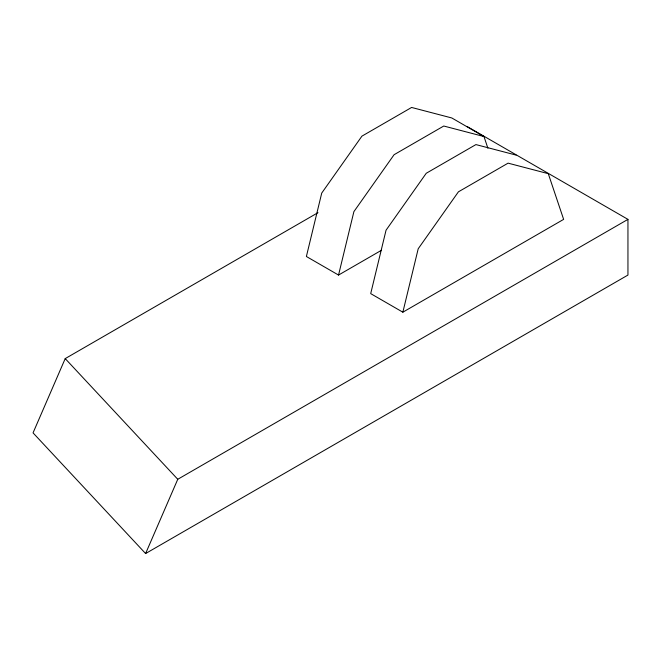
<?xml version="1.0" encoding="UTF-8"?>
<svg xmlns="http://www.w3.org/2000/svg" width="661" height="661" viewBox="0 0 661 661"><rect width="100%" height="100%" fill="white"/><g stroke="black" fill="none" stroke-linecap="round" stroke-linejoin="round"><path stroke-width="0.99" d="M483.968 136.538L451.81 117.972L411.613 107.454L361.931 136.141L321.733 193.07L306.382 256.493L338.539 275.059L353.891 211.636L394.088 154.707L443.771 126.02L483.968 136.538L487.892 148.204M402.855 312.19L418.206 248.767L458.404 191.839L508.086 163.151L548.283 173.669L563.635 219.369L402.855 312.19L370.697 293.624L386.049 230.202L426.246 173.273L475.928 144.585L516.125 155.104M317.991 212.66L65.208 358.609L33.05 432.872L145.602 553.546L627.95 275.059L627.95 219.369L467.17 126.54M145.602 553.546L177.759 479.283L627.95 219.369M338.539 275.059L381.414 250.304M65.208 358.609L177.759 479.283"/></g></svg>
